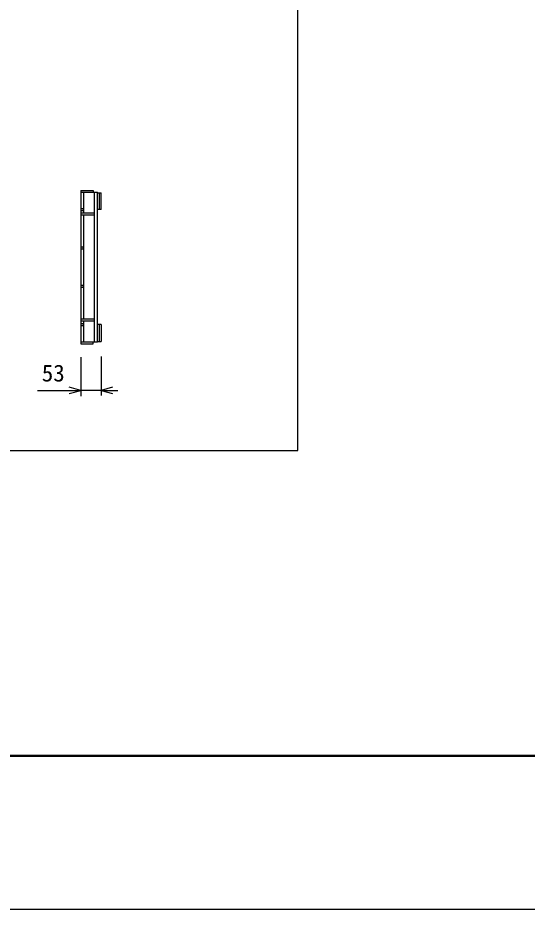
# Model space of a CAD drawing. Units: millimetres, scale not verified. Extents: x -16800 to 16800, y -5940 to 5940.
# Drawn here: x -4732 to -3404, y -5940 to -3614 of the extents above; entities that cross this region are included whole.
import ezdxf
from ezdxf.enums import TextEntityAlignment as Align

# ---------------------------------------------------------------- set-up
doc = ezdxf.new("R2010")
doc.units = ezdxf.units.MM
doc.header["$LTSCALE"] = 20
for name, color, linetype, lineweight in [('0-0_DIM', 7, 'Continuous', 25), ('0-1_Defpoints', 5, 'Continuous', 25), ('0-2_HATCH', 6, 'Continuous', 25), ('0-7_TXT', 7, 'Continuous', 25), ('0-8_WAKU', 3, 'Continuous', 25)]:
    doc.layers.add(name, color=color, linetype=linetype, lineweight=lineweight)
doc.styles.add('ＭＳ ゴシック', font='')
doc.styles.get('ＭＳ ゴシック').set_extended_font_data('MS Gothic')

msp = doc.modelspace()

# ---------------------------------------------------------------- linework, layer by layer
at = {"layer": '0-0_DIM'}
for p, q in [((-4568.07, -4499.77), (-4568.07, -4601.36)), ((-4515.07, -4498.27), (-4515.07, -4599.86)), ((-4680.68, -4586.36), (-4568.07, -4586.36)), ((-4515.07, -4586.36), (-4568.07, -4586.36)), ((-4515.07, -4586.36), (-4471.6, -4586.36))]:
    msp.add_line(p, q, dxfattribs=at)
for points in [[(-4598.07, -4594.4), (-4568.07, -4586.36), (-4598.07, -4578.32)], [(-4485.07, -4578.32), (-4515.07, -4586.36), (-4485.07, -4594.4)]]:
    msp.add_lwpolyline(points, dxfattribs=at)
at = {"layer": '0-1_Defpoints'}
msp.add_lwpolyline([(-16800, -5940), (0, -5940), (0, 5940), (-16800, 5940)], close=True, dxfattribs=at)
at = {"layer": '0-2_HATCH'}
for p, q in [((-4568.07, -4064.55), (-4568.07, -4464.55)), ((-4568.07, -4069.05), (-4524.07, -4069.05)), ((-4560.07, -4124.05), (-4560.07, -4069.05)), ((-4532.07, -4460.05), (-4532.07, -4069.05)), ((-4524.07, -4460.05), (-4524.07, -4069.05)), ((-4524.07, -4070.55), (-4515.07, -4070.55)), ((-4520.07, -4070.55), (-4520.07, -4114.55)), ((-4515.07, -4114.55), (-4515.07, -4070.55)), ((-4515.07, -4114.55), (-4524.07, -4114.55)), ((-4532.07, -4124.05), (-4568.07, -4124.05)), ((-4568.07, -4128.55), (-4532.07, -4128.55)), ((-4560.07, -4400.55), (-4560.07, -4128.55)), ((-4532.07, -4400.55), (-4568.07, -4400.55)), ((-4568.07, -4405.05), (-4532.07, -4405.05)), ((-4560.07, -4460.05), (-4560.07, -4405.05)), ((-4515.07, -4414.55), (-4524.07, -4414.55)), ((-4520.07, -4414.55), (-4520.07, -4458.55)), ((-4515.07, -4414.55), (-4515.07, -4458.55)), ((-4568.07, -4460.05), (-4524.07, -4460.05)), ((-4524.07, -4458.55), (-4515.07, -4458.55))]:
    msp.add_line(p, q, dxfattribs=at)
for points in [[(-4568.07, -4064.55), (-4536.07, -4064.55), (-4536.07, -4069.05)], [(-4568.07, -4111.55), (-4562.07, -4111.55), (-4562.07, -4117.55), (-4568.07, -4117.55)], [(-4568.07, -4211.55), (-4562.07, -4211.55), (-4562.07, -4217.55), (-4568.07, -4217.55)], [(-4568.07, -4311.55), (-4562.07, -4311.55), (-4562.07, -4317.55), (-4568.07, -4317.55)], [(-4568.07, -4411.55), (-4562.07, -4411.55), (-4562.07, -4417.55), (-4568.07, -4417.55)], [(-4568.07, -4464.55), (-4536.07, -4464.55), (-4536.07, -4460.05)]]:
    msp.add_lwpolyline(points, dxfattribs=at)
at = {"layer": '0-7_TXT'}
msp.add_lwpolyline([(-6502.32, -4742.89), (-4002.32, -4742.89), (-4002.32, -2092.89), (-6502.32, -2092.89)], close=True, dxfattribs=at)
at = {"layer": '0-8_WAKU', "lineweight": 50}
msp.add_lwpolyline([(-16400, -5540), (-400, -5540), (-400, 5540), (-16400, 5540)], close=True, dxfattribs=at)

# ---------------------------------------------------------------- texts
at = {"layer": '0-0_DIM', "style": 'ＭＳ ゴシック'}
msp.add_text('53', height=43.99, dxfattribs=at).set_placement((-4669.7, -4576.36), align=Align.BOTTOM_LEFT)

doc.saveas('drawing.dxf')
